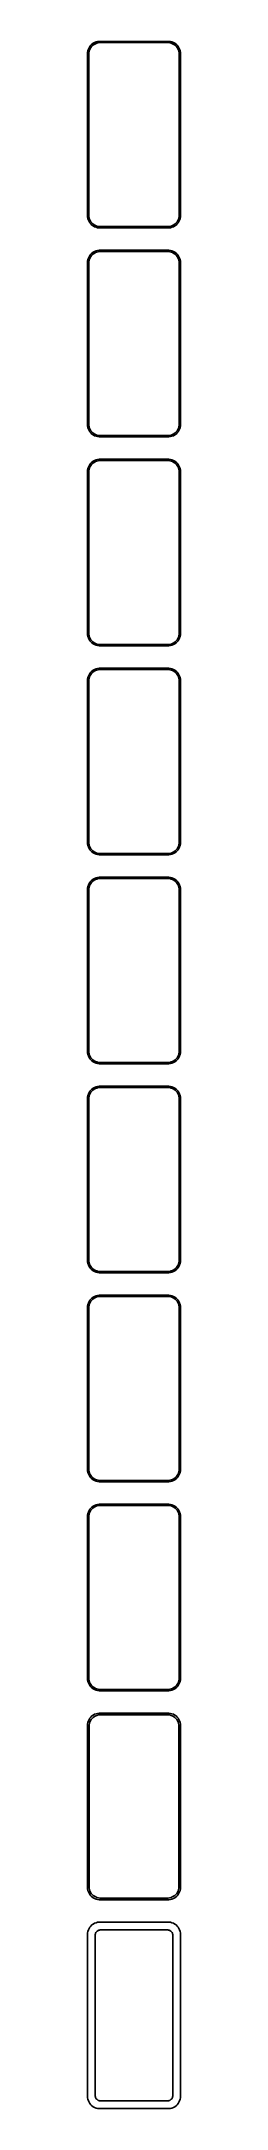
# Model space of a CAD drawing. Header units: metres. Extents: x -19 to 19, y 803 to 1633.
import ezdxf

# ---------------------------------------------------------------- set-up
doc = ezdxf.new("R2010")
doc.units = ezdxf.units.M

msp = doc.modelspace()

# ---------------------------------------------------------------- linework, layer by layer
for p, q in [((-18.7106, 1629.13), (-18.75, 1628.5)), ((-18.5929, 1629.74), (-18.7106, 1629.13)), ((-18.3989, 1630.34), (-18.5929, 1629.74)), ((-18.1315, 1630.91), (-18.3989, 1630.34)), ((-18.25, 1628.25), (-18.2125, 1628.85)), ((-18.2125, 1628.85), (-18.1008, 1629.43)), ((-17.7951, 1631.44), (-18.1315, 1630.91)), ((-18.1008, 1629.43), (-17.9164, 1630)), ((-17.9164, 1630), (-17.6624, 1630.54)), ((-17.3948, 1631.92), (-17.7951, 1631.44)), ((-17.6624, 1630.54), (-17.3428, 1631.04)), ((-16.9371, 1632.35), (-17.3948, 1631.92)), ((-17.3428, 1631.04), (-16.9626, 1631.5)), ((-16.9626, 1631.5), (-16.5278, 1631.91)), ((-16.4291, 1632.72), (-16.9371, 1632.35)), ((-16.5278, 1631.91), (-16.0452, 1632.26)), ((-15.8789, 1633.02), (-16.4291, 1632.72)), ((-16.0452, 1632.26), (-15.5224, 1632.55)), ((-15.2951, 1633.26), (-15.8789, 1633.02)), ((-15.5224, 1632.55), (-14.9678, 1632.77)), ((-14.6869, 1633.41), (-15.2951, 1633.26)), ((-14.9678, 1632.77), (-14.3901, 1632.92)), ((-14.0639, 1633.49), (-14.6869, 1633.41)), ((-14.3901, 1632.92), (-13.7982, 1632.99)), ((14.0639, 1633.49), (-14.0639, 1633.49)), ((-13.7982, 1632.99), (13.7982, 1632.99)), ((13.7982, 1632.99), (14.3901, 1632.92)), ((14.6869, 1633.41), (14.0639, 1633.49)), ((14.3901, 1632.92), (14.9678, 1632.77)), ((15.2951, 1633.26), (14.6869, 1633.41)), ((14.9678, 1632.77), (15.5224, 1632.55)), ((15.8789, 1633.02), (15.2951, 1633.26)), ((15.5224, 1632.55), (16.0452, 1632.26)), ((16.4291, 1632.72), (15.8789, 1633.02)), ((16.0452, 1632.26), (16.5278, 1631.91)), ((16.9371, 1632.35), (16.4291, 1632.72)), ((16.5278, 1631.91), (16.9626, 1631.5)), ((17.3948, 1631.92), (16.9371, 1632.35)), ((16.9626, 1631.5), (17.3428, 1631.04)), ((17.3428, 1631.04), (17.6624, 1630.54)), ((17.7951, 1631.44), (17.3948, 1631.92)), ((17.6624, 1630.54), (17.9164, 1630)), ((18.1315, 1630.91), (17.7951, 1631.44)), ((17.9164, 1630), (18.1008, 1629.43)), ((18.1008, 1629.43), (18.2125, 1628.85)), ((18.3989, 1630.34), (18.1315, 1630.91)), ((18.2125, 1628.85), (18.25, 1628.25)), ((18.5929, 1629.74), (18.3989, 1630.34)), ((18.7106, 1629.13), (18.5929, 1629.74)), ((18.75, 1628.5), (18.7106, 1629.13)), ((-18.75, 1628.5), (-18.75, 1563.5)), ((-18.25, 1563.75), (-18.25, 1628.25)), ((18.25, 1628.25), (18.25, 1563.75)), ((18.75, 1563.5), (18.75, 1628.5)), ((-18.75, 1563.5), (-18.7106, 1562.87)), ((-18.7106, 1562.87), (-18.5929, 1562.26)), ((-18.5929, 1562.26), (-18.3989, 1561.66)), ((-18.2125, 1563.15), (-18.25, 1563.75)), ((-18.1008, 1562.57), (-18.2125, 1563.15)), ((-17.9164, 1562), (-18.1008, 1562.57)), ((18.1008, 1562.57), (17.9164, 1562)), ((18.2125, 1563.15), (18.1008, 1562.57)), ((18.25, 1563.75), (18.2125, 1563.15)), ((18.3989, 1561.66), (18.5929, 1562.26)), ((18.5929, 1562.26), (18.7106, 1562.87)), ((18.7106, 1562.87), (18.75, 1563.5)), ((-18.3989, 1561.66), (-18.1315, 1561.09)), ((-18.1315, 1561.09), (-17.7951, 1560.56)), ((-17.6624, 1561.46), (-17.9164, 1562)), ((-17.7951, 1560.56), (-17.3948, 1560.08)), ((-17.3428, 1560.96), (-17.6624, 1561.46)), ((-17.3948, 1560.08), (-16.9371, 1559.65)), ((-16.9626, 1560.5), (-17.3428, 1560.96)), ((-16.5278, 1560.09), (-16.9626, 1560.5)), ((-16.9371, 1559.65), (-16.4291, 1559.28)), ((-16.0452, 1559.74), (-16.5278, 1560.09)), ((-16.4291, 1559.28), (-15.8789, 1558.98)), ((-15.5224, 1559.45), (-16.0452, 1559.74)), ((-15.8789, 1558.98), (-15.2951, 1558.74)), ((-14.9678, 1559.23), (-15.5224, 1559.45)), ((-15.2951, 1558.74), (-14.6869, 1558.59)), ((-14.3901, 1559.08), (-14.9678, 1559.23)), ((-14.6869, 1558.59), (-14.0639, 1558.51)), ((-13.7982, 1559.01), (-14.3901, 1559.08)), ((-14.0639, 1558.51), (14.0639, 1558.51)), ((13.7982, 1559.01), (-13.7982, 1559.01)), ((14.3901, 1559.08), (13.7982, 1559.01)), ((14.0639, 1558.51), (14.6869, 1558.59)), ((14.9678, 1559.23), (14.3901, 1559.08)), ((14.6869, 1558.59), (15.2951, 1558.74)), ((15.5224, 1559.45), (14.9678, 1559.23)), ((15.2951, 1558.74), (15.8789, 1558.98)), ((16.0452, 1559.74), (15.5224, 1559.45)), ((15.8789, 1558.98), (16.4291, 1559.28)), ((16.5278, 1560.09), (16.0452, 1559.74)), ((16.4291, 1559.28), (16.9371, 1559.65)), ((16.9626, 1560.5), (16.5278, 1560.09)), ((16.9371, 1559.65), (17.3948, 1560.08)), ((17.3428, 1560.96), (16.9626, 1560.5)), ((17.6624, 1561.46), (17.3428, 1560.96)), ((17.3948, 1560.08), (17.7951, 1560.56)), ((17.9164, 1562), (17.6624, 1561.46)), ((17.7951, 1560.56), (18.1315, 1561.09)), ((18.1315, 1561.09), (18.3989, 1561.66)), ((-18.5929, 1545.74), (-18.7106, 1545.13)), ((-18.3989, 1546.34), (-18.5929, 1545.74)), ((-18.1315, 1546.91), (-18.3989, 1546.34)), ((-17.7951, 1547.44), (-18.1315, 1546.91)), ((-18.1008, 1545.43), (-17.9164, 1546)), ((-17.9164, 1546), (-17.6624, 1546.54)), ((-17.3948, 1547.92), (-17.7951, 1547.44)), ((-17.6624, 1546.54), (-17.3428, 1547.04)), ((-16.9371, 1548.35), (-17.3948, 1547.92)), ((-17.3428, 1547.04), (-16.9626, 1547.5)), ((-16.9626, 1547.5), (-16.5278, 1547.91)), ((-16.4291, 1548.72), (-16.9371, 1548.35)), ((-16.5278, 1547.91), (-16.0452, 1548.26)), ((-15.8789, 1549.02), (-16.4291, 1548.72)), ((-16.0452, 1548.26), (-15.5224, 1548.55)), ((-15.2951, 1549.26), (-15.8789, 1549.02)), ((-15.5224, 1548.55), (-14.9678, 1548.77)), ((-14.6869, 1549.41), (-15.2951, 1549.26)), ((-14.9678, 1548.77), (-14.3901, 1548.92)), ((-14.0639, 1549.49), (-14.6869, 1549.41)), ((-14.3901, 1548.92), (-13.7982, 1548.99)), ((14.0639, 1549.49), (-14.0639, 1549.49)), ((-13.7982, 1548.99), (13.7982, 1548.99)), ((13.7982, 1548.99), (14.3901, 1548.92)), ((14.6869, 1549.41), (14.0639, 1549.49)), ((14.3901, 1548.92), (14.9678, 1548.77)), ((15.2951, 1549.26), (14.6869, 1549.41)), ((14.9678, 1548.77), (15.5224, 1548.55)), ((15.8789, 1549.02), (15.2951, 1549.26)), ((15.5224, 1548.55), (16.0452, 1548.26)), ((16.4291, 1548.72), (15.8789, 1549.02)), ((16.0452, 1548.26), (16.5278, 1547.91)), ((16.9371, 1548.35), (16.4291, 1548.72)), ((16.5278, 1547.91), (16.9626, 1547.5)), ((17.3948, 1547.92), (16.9371, 1548.35)), ((16.9626, 1547.5), (17.3428, 1547.04)), ((17.3428, 1547.04), (17.6624, 1546.54)), ((17.7951, 1547.44), (17.3948, 1547.92)), ((17.6624, 1546.54), (17.9164, 1546)), ((18.1315, 1546.91), (17.7951, 1547.44)), ((17.9164, 1546), (18.1008, 1545.43)), ((18.3989, 1546.34), (18.1315, 1546.91)), ((18.5929, 1545.74), (18.3989, 1546.34)), ((18.7106, 1545.13), (18.5929, 1545.74)), ((-18.7106, 1545.13), (-18.75, 1544.5)), ((-18.75, 1544.5), (-18.75, 1479.5)), ((-18.25, 1544.25), (-18.2125, 1544.85)), ((-18.25, 1479.75), (-18.25, 1544.25)), ((-18.2125, 1544.85), (-18.1008, 1545.43)), ((18.1008, 1545.43), (18.2125, 1544.85)), ((18.2125, 1544.85), (18.25, 1544.25)), ((18.25, 1544.25), (18.25, 1479.75)), ((18.75, 1544.5), (18.7106, 1545.13)), ((18.75, 1479.5), (18.75, 1544.5)), ((-18.75, 1479.5), (-18.7106, 1478.87)), ((-18.2125, 1479.15), (-18.25, 1479.75)), ((-18.1008, 1478.57), (-18.2125, 1479.15)), ((18.2125, 1479.15), (18.1008, 1478.57)), ((18.25, 1479.75), (18.2125, 1479.15)), ((18.7106, 1478.87), (18.75, 1479.5)), ((-18.7106, 1478.87), (-18.5929, 1478.26)), ((-18.5929, 1478.26), (-18.3989, 1477.66)), ((-18.3989, 1477.66), (-18.1315, 1477.09)), ((-18.1315, 1477.09), (-17.7951, 1476.56)), ((-17.9164, 1478), (-18.1008, 1478.57)), ((-17.6624, 1477.46), (-17.9164, 1478)), ((-17.7951, 1476.56), (-17.3948, 1476.08)), ((-17.3428, 1476.96), (-17.6624, 1477.46)), ((-17.3948, 1476.08), (-16.9371, 1475.65)), ((-16.9626, 1476.5), (-17.3428, 1476.96)), ((-16.5278, 1476.09), (-16.9626, 1476.5)), ((-16.9371, 1475.65), (-16.4291, 1475.28)), ((-16.0452, 1475.74), (-16.5278, 1476.09)), ((-16.4291, 1475.28), (-15.8789, 1474.98)), ((-15.5224, 1475.45), (-16.0452, 1475.74)), ((-15.8789, 1474.98), (-15.2951, 1474.74)), ((-14.9678, 1475.23), (-15.5224, 1475.45)), ((-15.2951, 1474.74), (-14.6869, 1474.59)), ((-14.3901, 1475.08), (-14.9678, 1475.23)), ((-14.6869, 1474.59), (-14.0639, 1474.51)), ((-13.7982, 1475.01), (-14.3901, 1475.08)), ((-14.0639, 1474.51), (14.0639, 1474.51)), ((13.7982, 1475.01), (-13.7982, 1475.01)), ((14.3901, 1475.08), (13.7982, 1475.01)), ((14.0639, 1474.51), (14.6869, 1474.59)), ((14.9678, 1475.23), (14.3901, 1475.08)), ((14.6869, 1474.59), (15.2951, 1474.74)), ((15.5224, 1475.45), (14.9678, 1475.23)), ((15.2951, 1474.74), (15.8789, 1474.98)), ((16.0452, 1475.74), (15.5224, 1475.45)), ((15.8789, 1474.98), (16.4291, 1475.28)), ((16.5278, 1476.09), (16.0452, 1475.74)), ((16.4291, 1475.28), (16.9371, 1475.65)), ((16.9626, 1476.5), (16.5278, 1476.09)), ((16.9371, 1475.65), (17.3948, 1476.08)), ((17.3428, 1476.96), (16.9626, 1476.5)), ((17.6624, 1477.46), (17.3428, 1476.96)), ((17.3948, 1476.08), (17.7951, 1476.56)), ((17.9164, 1478), (17.6624, 1477.46)), ((17.7951, 1476.56), (18.1315, 1477.09)), ((18.1008, 1478.57), (17.9164, 1478)), ((18.1315, 1477.09), (18.3989, 1477.66)), ((18.3989, 1477.66), (18.5929, 1478.26)), ((18.5929, 1478.26), (18.7106, 1478.87)), ((-18.1315, 1462.91), (-18.3989, 1462.34)), ((-17.7951, 1463.44), (-18.1315, 1462.91)), ((-17.9164, 1462), (-17.6624, 1462.54)), ((-17.3948, 1463.92), (-17.7951, 1463.44)), ((-17.6624, 1462.54), (-17.3428, 1463.04)), ((-16.9371, 1464.35), (-17.3948, 1463.92)), ((-17.3428, 1463.04), (-16.9626, 1463.5)), ((-16.9626, 1463.5), (-16.5278, 1463.91)), ((-16.4291, 1464.72), (-16.9371, 1464.35)), ((-16.5278, 1463.91), (-16.0452, 1464.26)), ((-15.8789, 1465.02), (-16.4291, 1464.72)), ((-16.0452, 1464.26), (-15.5224, 1464.55)), ((-15.2951, 1465.26), (-15.8789, 1465.02)), ((-15.5224, 1464.55), (-14.9678, 1464.77)), ((-14.6869, 1465.41), (-15.2951, 1465.26)), ((-14.9678, 1464.77), (-14.3901, 1464.92)), ((-14.0639, 1465.49), (-14.6869, 1465.41)), ((-14.3901, 1464.92), (-13.7982, 1464.99)), ((14.0639, 1465.49), (-14.0639, 1465.49)), ((-13.7982, 1464.99), (13.7982, 1464.99)), ((13.7982, 1464.99), (14.3901, 1464.92)), ((14.6869, 1465.41), (14.0639, 1465.49)), ((14.3901, 1464.92), (14.9678, 1464.77)), ((15.2951, 1465.26), (14.6869, 1465.41)), ((14.9678, 1464.77), (15.5224, 1464.55)), ((15.8789, 1465.02), (15.2951, 1465.26)), ((15.5224, 1464.55), (16.0452, 1464.26)), ((16.4291, 1464.72), (15.8789, 1465.02)), ((16.0452, 1464.26), (16.5278, 1463.91)), ((16.9371, 1464.35), (16.4291, 1464.72)), ((16.5278, 1463.91), (16.9626, 1463.5)), ((17.3948, 1463.92), (16.9371, 1464.35)), ((16.9626, 1463.5), (17.3428, 1463.04)), ((17.3428, 1463.04), (17.6624, 1462.54)), ((17.7951, 1463.44), (17.3948, 1463.92)), ((17.6624, 1462.54), (17.9164, 1462)), ((18.1315, 1462.91), (17.7951, 1463.44)), ((18.3989, 1462.34), (18.1315, 1462.91)), ((-18.7106, 1461.13), (-18.75, 1460.5)), ((-18.75, 1460.5), (-18.75, 1395.5)), ((-18.5929, 1461.74), (-18.7106, 1461.13)), ((-18.3989, 1462.34), (-18.5929, 1461.74)), ((-18.25, 1460.25), (-18.2125, 1460.85)), ((-18.25, 1395.75), (-18.25, 1460.25)), ((-18.2125, 1460.85), (-18.1008, 1461.43)), ((-18.1008, 1461.43), (-17.9164, 1462)), ((17.9164, 1462), (18.1008, 1461.43)), ((18.1008, 1461.43), (18.2125, 1460.85)), ((18.2125, 1460.85), (18.25, 1460.25)), ((18.25, 1460.25), (18.25, 1395.75)), ((18.5929, 1461.74), (18.3989, 1462.34)), ((18.7106, 1461.13), (18.5929, 1461.74)), ((18.75, 1460.5), (18.7106, 1461.13)), ((18.75, 1395.5), (18.75, 1460.5)), ((-18.75, 1395.5), (-18.7106, 1394.87)), ((-18.7106, 1394.87), (-18.5929, 1394.26)), ((-18.5929, 1394.26), (-18.3989, 1393.66)), ((-18.3989, 1393.66), (-18.1315, 1393.09)), ((-18.2125, 1395.15), (-18.25, 1395.75)), ((-18.1008, 1394.57), (-18.2125, 1395.15)), ((-18.1315, 1393.09), (-17.7951, 1392.56)), ((-17.9164, 1394), (-18.1008, 1394.57)), ((-17.6624, 1393.46), (-17.9164, 1394)), ((-17.7951, 1392.56), (-17.3948, 1392.08)), ((-17.3428, 1392.96), (-17.6624, 1393.46)), ((-17.3948, 1392.08), (-16.9371, 1391.65)), ((-16.9626, 1392.5), (-17.3428, 1392.96)), ((-16.5278, 1392.09), (-16.9626, 1392.5)), ((-16.9371, 1391.65), (-16.4291, 1391.28)), ((-16.0452, 1391.74), (-16.5278, 1392.09)), ((-16.4291, 1391.28), (-15.8789, 1390.98)), ((-15.5224, 1391.45), (-16.0452, 1391.74)), ((-15.8789, 1390.98), (-15.2951, 1390.74)), ((-14.9678, 1391.23), (-15.5224, 1391.45)), ((-15.2951, 1390.74), (-14.6869, 1390.59)), ((-14.3901, 1391.08), (-14.9678, 1391.23)), ((-14.6869, 1390.59), (-14.0639, 1390.51)), ((-13.7982, 1391.01), (-14.3901, 1391.08)), ((-14.0639, 1390.51), (14.0639, 1390.51)), ((13.7982, 1391.01), (-13.7982, 1391.01)), ((14.3901, 1391.08), (13.7982, 1391.01)), ((14.0639, 1390.51), (14.6869, 1390.59)), ((14.9678, 1391.23), (14.3901, 1391.08)), ((14.6869, 1390.59), (15.2951, 1390.74)), ((15.5224, 1391.45), (14.9678, 1391.23)), ((15.2951, 1390.74), (15.8789, 1390.98)), ((16.0452, 1391.74), (15.5224, 1391.45)), ((15.8789, 1390.98), (16.4291, 1391.28)), ((16.5278, 1392.09), (16.0452, 1391.74)), ((16.4291, 1391.28), (16.9371, 1391.65)), ((16.9626, 1392.5), (16.5278, 1392.09)), ((16.9371, 1391.65), (17.3948, 1392.08)), ((17.3428, 1392.96), (16.9626, 1392.5)), ((17.6624, 1393.46), (17.3428, 1392.96)), ((17.3948, 1392.08), (17.7951, 1392.56)), ((17.9164, 1394), (17.6624, 1393.46)), ((17.7951, 1392.56), (18.1315, 1393.09)), ((18.1008, 1394.57), (17.9164, 1394)), ((18.2125, 1395.15), (18.1008, 1394.57)), ((18.1315, 1393.09), (18.3989, 1393.66)), ((18.25, 1395.75), (18.2125, 1395.15)), ((18.3989, 1393.66), (18.5929, 1394.26)), ((18.5929, 1394.26), (18.7106, 1394.87)), ((18.7106, 1394.87), (18.75, 1395.5)), ((-17.7951, 1379.44), (-18.1315, 1378.91)), ((-17.3948, 1379.92), (-17.7951, 1379.44)), ((-16.9371, 1380.35), (-17.3948, 1379.92)), ((-17.3428, 1379.04), (-16.9626, 1379.5)), ((-16.9626, 1379.5), (-16.5278, 1379.91)), ((-16.4291, 1380.72), (-16.9371, 1380.35)), ((-16.5278, 1379.91), (-16.0452, 1380.26)), ((-15.8789, 1381.02), (-16.4291, 1380.72)), ((-16.0452, 1380.26), (-15.5224, 1380.55)), ((-15.2951, 1381.26), (-15.8789, 1381.02)), ((-15.5224, 1380.55), (-14.9678, 1380.77)), ((-14.6869, 1381.41), (-15.2951, 1381.26)), ((-14.9678, 1380.77), (-14.3901, 1380.92)), ((-14.0639, 1381.49), (-14.6869, 1381.41)), ((-14.3901, 1380.92), (-13.7982, 1380.99)), ((14.0639, 1381.49), (-14.0639, 1381.49)), ((-13.7982, 1380.99), (13.7982, 1380.99)), ((13.7982, 1380.99), (14.3901, 1380.92)), ((14.6869, 1381.41), (14.0639, 1381.49)), ((14.3901, 1380.92), (14.9678, 1380.77)), ((15.2951, 1381.26), (14.6869, 1381.41)), ((14.9678, 1380.77), (15.5224, 1380.55)), ((15.8789, 1381.02), (15.2951, 1381.26)), ((15.5224, 1380.55), (16.0452, 1380.26)), ((16.4291, 1380.72), (15.8789, 1381.02)), ((16.0452, 1380.26), (16.5278, 1379.91)), ((16.9371, 1380.35), (16.4291, 1380.72)), ((16.5278, 1379.91), (16.9626, 1379.5)), ((17.3948, 1379.92), (16.9371, 1380.35)), ((16.9626, 1379.5), (17.3428, 1379.04)), ((17.7951, 1379.44), (17.3948, 1379.92)), ((18.1315, 1378.91), (17.7951, 1379.44)), ((-18.7106, 1377.13), (-18.75, 1376.5)), ((-18.75, 1376.5), (-18.75, 1311.5)), ((-18.5929, 1377.74), (-18.7106, 1377.13)), ((-18.3989, 1378.34), (-18.5929, 1377.74)), ((-18.1315, 1378.91), (-18.3989, 1378.34)), ((-18.25, 1376.25), (-18.2125, 1376.85)), ((-18.25, 1311.75), (-18.25, 1376.25)), ((-18.2125, 1376.85), (-18.1008, 1377.43)), ((-18.1008, 1377.43), (-17.9164, 1378)), ((-17.9164, 1378), (-17.6624, 1378.54)), ((-17.6624, 1378.54), (-17.3428, 1379.04)), ((17.3428, 1379.04), (17.6624, 1378.54)), ((17.6624, 1378.54), (17.9164, 1378)), ((17.9164, 1378), (18.1008, 1377.43)), ((18.1008, 1377.43), (18.2125, 1376.85)), ((18.3989, 1378.34), (18.1315, 1378.91)), ((18.2125, 1376.85), (18.25, 1376.25)), ((18.25, 1376.25), (18.25, 1311.75)), ((18.5929, 1377.74), (18.3989, 1378.34)), ((18.7106, 1377.13), (18.5929, 1377.74)), ((18.75, 1376.5), (18.7106, 1377.13)), ((18.75, 1311.5), (18.75, 1376.5)), ((-18.75, 1311.5), (-18.7106, 1310.87)), ((-18.7106, 1310.87), (-18.5929, 1310.26)), ((-18.5929, 1310.26), (-18.3989, 1309.66)), ((-18.3989, 1309.66), (-18.1315, 1309.09)), ((-18.2125, 1311.15), (-18.25, 1311.75)), ((-18.1008, 1310.57), (-18.2125, 1311.15)), ((-18.1315, 1309.09), (-17.7951, 1308.56)), ((-17.9164, 1310), (-18.1008, 1310.57)), ((-17.6624, 1309.46), (-17.9164, 1310)), ((-17.7951, 1308.56), (-17.3948, 1308.08)), ((-17.3428, 1308.96), (-17.6624, 1309.46)), ((-17.3948, 1308.08), (-16.9371, 1307.65)), ((-16.9626, 1308.5), (-17.3428, 1308.96)), ((-16.5278, 1308.09), (-16.9626, 1308.5)), ((-16.9371, 1307.65), (-16.4291, 1307.28)), ((-16.0452, 1307.74), (-16.5278, 1308.09)), ((-16.4291, 1307.28), (-15.8789, 1306.98)), ((-15.5224, 1307.45), (-16.0452, 1307.74)), ((-15.8789, 1306.98), (-15.2951, 1306.74)), ((-14.9678, 1307.23), (-15.5224, 1307.45)), ((-15.2951, 1306.74), (-14.6869, 1306.59)), ((-14.3901, 1307.08), (-14.9678, 1307.23)), ((-14.6869, 1306.59), (-14.0639, 1306.51)), ((-13.7982, 1307.01), (-14.3901, 1307.08)), ((-14.0639, 1306.51), (14.0639, 1306.51)), ((13.7982, 1307.01), (-13.7982, 1307.01)), ((14.3901, 1307.08), (13.7982, 1307.01)), ((14.0639, 1306.51), (14.6869, 1306.59)), ((14.9678, 1307.23), (14.3901, 1307.08)), ((14.6869, 1306.59), (15.2951, 1306.74)), ((15.5224, 1307.45), (14.9678, 1307.23)), ((15.2951, 1306.74), (15.8789, 1306.98)), ((16.0452, 1307.74), (15.5224, 1307.45)), ((15.8789, 1306.98), (16.4291, 1307.28)), ((16.5278, 1308.09), (16.0452, 1307.74)), ((16.4291, 1307.28), (16.9371, 1307.65)), ((16.9626, 1308.5), (16.5278, 1308.09)), ((16.9371, 1307.65), (17.3948, 1308.08)), ((17.3428, 1308.96), (16.9626, 1308.5)), ((17.6624, 1309.46), (17.3428, 1308.96)), ((17.3948, 1308.08), (17.7951, 1308.56)), ((17.9164, 1310), (17.6624, 1309.46)), ((17.7951, 1308.56), (18.1315, 1309.09)), ((18.1008, 1310.57), (17.9164, 1310)), ((18.2125, 1311.15), (18.1008, 1310.57)), ((18.1315, 1309.09), (18.3989, 1309.66)), ((18.25, 1311.75), (18.2125, 1311.15)), ((18.3989, 1309.66), (18.5929, 1310.26)), ((18.5929, 1310.26), (18.7106, 1310.87)), ((18.7106, 1310.87), (18.75, 1311.5)), ((-16.9371, 1296.35), (-17.3948, 1295.92)), ((-16.4291, 1296.72), (-16.9371, 1296.35)), ((-15.8789, 1297.02), (-16.4291, 1296.72)), ((-16.0452, 1296.26), (-15.5224, 1296.55)), ((-15.2951, 1297.26), (-15.8789, 1297.02)), ((-15.5224, 1296.55), (-14.9678, 1296.77)), ((-14.6869, 1297.41), (-15.2951, 1297.26)), ((-14.9678, 1296.77), (-14.3901, 1296.92)), ((-14.0639, 1297.49), (-14.6869, 1297.41)), ((-14.3901, 1296.92), (-13.7982, 1296.99)), ((14.0639, 1297.49), (-14.0639, 1297.49)), ((-13.7982, 1296.99), (13.7982, 1296.99)), ((13.7982, 1296.99), (14.3901, 1296.92)), ((14.6869, 1297.41), (14.0639, 1297.49)), ((14.3901, 1296.92), (14.9678, 1296.77)), ((15.2951, 1297.26), (14.6869, 1297.41)), ((14.9678, 1296.77), (15.5224, 1296.55)), ((15.8789, 1297.02), (15.2951, 1297.26)), ((15.5224, 1296.55), (16.0452, 1296.26)), ((16.4291, 1296.72), (15.8789, 1297.02)), ((16.9371, 1296.35), (16.4291, 1296.72)), ((17.3948, 1295.92), (16.9371, 1296.35)), ((-18.7106, 1293.13), (-18.75, 1292.5)), ((-18.75, 1292.5), (-18.75, 1227.5)), ((-18.5929, 1293.74), (-18.7106, 1293.13)), ((-18.3989, 1294.34), (-18.5929, 1293.74)), ((-18.1315, 1294.91), (-18.3989, 1294.34)), ((-18.25, 1292.25), (-18.2125, 1292.85)), ((-18.25, 1227.75), (-18.25, 1292.25)), ((-18.2125, 1292.85), (-18.1008, 1293.43)), ((-17.7951, 1295.44), (-18.1315, 1294.91)), ((-18.1008, 1293.43), (-17.9164, 1294)), ((-17.9164, 1294), (-17.6624, 1294.54)), ((-17.3948, 1295.92), (-17.7951, 1295.44)), ((-17.6624, 1294.54), (-17.3428, 1295.04)), ((-17.3428, 1295.04), (-16.9626, 1295.5)), ((-16.9626, 1295.5), (-16.5278, 1295.91)), ((-16.5278, 1295.91), (-16.0452, 1296.26)), ((16.0452, 1296.26), (16.5278, 1295.91)), ((16.5278, 1295.91), (16.9626, 1295.5)), ((16.9626, 1295.5), (17.3428, 1295.04)), ((17.3428, 1295.04), (17.6624, 1294.54)), ((17.7951, 1295.44), (17.3948, 1295.92)), ((17.6624, 1294.54), (17.9164, 1294)), ((18.1315, 1294.91), (17.7951, 1295.44)), ((17.9164, 1294), (18.1008, 1293.43)), ((18.1008, 1293.43), (18.2125, 1292.85)), ((18.3989, 1294.34), (18.1315, 1294.91)), ((18.2125, 1292.85), (18.25, 1292.25)), ((18.25, 1292.25), (18.25, 1227.75)), ((18.5929, 1293.74), (18.3989, 1294.34)), ((18.7106, 1293.13), (18.5929, 1293.74)), ((18.75, 1292.5), (18.7106, 1293.13)), ((18.75, 1227.5), (18.75, 1292.5)), ((-18.75, 1227.5), (-18.7106, 1226.87)), ((-18.7106, 1226.87), (-18.5929, 1226.26)), ((-18.5929, 1226.26), (-18.3989, 1225.66)), ((-18.3989, 1225.66), (-18.1315, 1225.09)), ((-18.2125, 1227.15), (-18.25, 1227.75)), ((-18.1008, 1226.57), (-18.2125, 1227.15)), ((-18.1315, 1225.09), (-17.7951, 1224.56)), ((-17.9164, 1226), (-18.1008, 1226.57)), ((-17.6624, 1225.46), (-17.9164, 1226)), ((-17.7951, 1224.56), (-17.3948, 1224.08)), ((-17.3428, 1224.96), (-17.6624, 1225.46)), ((-17.3948, 1224.08), (-16.9371, 1223.65)), ((-16.9626, 1224.5), (-17.3428, 1224.96)), ((-16.5278, 1224.09), (-16.9626, 1224.5)), ((-16.9371, 1223.65), (-16.4291, 1223.28)), ((-16.0452, 1223.74), (-16.5278, 1224.09)), ((-16.4291, 1223.28), (-15.8789, 1222.98)), ((-15.5224, 1223.45), (-16.0452, 1223.74)), ((-15.8789, 1222.98), (-15.2951, 1222.74)), ((-14.9678, 1223.23), (-15.5224, 1223.45)), ((-15.2951, 1222.74), (-14.6869, 1222.59)), ((-14.3901, 1223.08), (-14.9678, 1223.23)), ((-14.6869, 1222.59), (-14.0639, 1222.51)), ((-13.7982, 1223.01), (-14.3901, 1223.08)), ((-14.0639, 1222.51), (14.0639, 1222.51)), ((13.7982, 1223.01), (-13.7982, 1223.01)), ((14.3901, 1223.08), (13.7982, 1223.01)), ((14.0639, 1222.51), (14.6869, 1222.59)), ((14.9678, 1223.23), (14.3901, 1223.08)), ((14.6869, 1222.59), (15.2951, 1222.74)), ((15.5224, 1223.45), (14.9678, 1223.23)), ((15.2951, 1222.74), (15.8789, 1222.98)), ((16.0452, 1223.74), (15.5224, 1223.45)), ((15.8789, 1222.98), (16.4291, 1223.28)), ((16.5278, 1224.09), (16.0452, 1223.74)), ((16.4291, 1223.28), (16.9371, 1223.65)), ((16.9626, 1224.5), (16.5278, 1224.09)), ((16.9371, 1223.65), (17.3948, 1224.08)), ((17.3428, 1224.96), (16.9626, 1224.5)), ((17.6624, 1225.46), (17.3428, 1224.96)), ((17.3948, 1224.08), (17.7951, 1224.56)), ((17.9164, 1226), (17.6624, 1225.46)), ((17.7951, 1224.56), (18.1315, 1225.09)), ((18.1008, 1226.57), (17.9164, 1226)), ((18.2125, 1227.15), (18.1008, 1226.57)), ((18.1315, 1225.09), (18.3989, 1225.66)), ((18.25, 1227.75), (18.2125, 1227.15)), ((18.3989, 1225.66), (18.5929, 1226.26)), ((18.5929, 1226.26), (18.7106, 1226.87)), ((18.7106, 1226.87), (18.75, 1227.5)), ((-15.2951, 1213.26), (-15.8789, 1213.02)), ((-14.6869, 1213.41), (-15.2951, 1213.26)), ((-14.0639, 1213.49), (-14.6869, 1213.41)), ((14.0639, 1213.49), (-14.0639, 1213.49)), ((14.6869, 1213.41), (14.0639, 1213.49)), ((15.2951, 1213.26), (14.6869, 1213.41)), ((15.8789, 1213.02), (15.2951, 1213.26)), ((-18.7106, 1209.13), (-18.75, 1208.5)), ((-18.75, 1208.5), (-18.75, 1143.5)), ((-18.5929, 1209.74), (-18.7106, 1209.13)), ((-18.3989, 1210.34), (-18.5929, 1209.74)), ((-18.1315, 1210.91), (-18.3989, 1210.34)), ((-18.25, 1208.25), (-18.2125, 1208.85)), ((-18.25, 1143.75), (-18.25, 1208.25)), ((-18.2125, 1208.85), (-18.1008, 1209.43)), ((-17.7951, 1211.44), (-18.1315, 1210.91)), ((-18.1008, 1209.43), (-17.9164, 1210)), ((-17.9164, 1210), (-17.6624, 1210.54)), ((-17.3948, 1211.92), (-17.7951, 1211.44)), ((-17.6624, 1210.54), (-17.3428, 1211.04)), ((-16.9371, 1212.35), (-17.3948, 1211.92)), ((-17.3428, 1211.04), (-16.9626, 1211.5)), ((-16.9626, 1211.5), (-16.5278, 1211.91)), ((-16.4291, 1212.72), (-16.9371, 1212.35)), ((-16.5278, 1211.91), (-16.0452, 1212.26)), ((-15.8789, 1213.02), (-16.4291, 1212.72)), ((-16.0452, 1212.26), (-15.5224, 1212.55)), ((-15.5224, 1212.55), (-14.9678, 1212.77)), ((-14.9678, 1212.77), (-14.3901, 1212.92)), ((-14.3901, 1212.92), (-13.7982, 1212.99)), ((-13.7982, 1212.99), (13.7982, 1212.99)), ((13.7982, 1212.99), (14.3901, 1212.92)), ((14.3901, 1212.92), (14.9678, 1212.77)), ((14.9678, 1212.77), (15.5224, 1212.55)), ((15.5224, 1212.55), (16.0452, 1212.26)), ((16.4291, 1212.72), (15.8789, 1213.02)), ((16.0452, 1212.26), (16.5278, 1211.91)), ((16.9371, 1212.35), (16.4291, 1212.72)), ((16.5278, 1211.91), (16.9626, 1211.5)), ((17.3948, 1211.92), (16.9371, 1212.35)), ((16.9626, 1211.5), (17.3428, 1211.04)), ((17.3428, 1211.04), (17.6624, 1210.54)), ((17.7951, 1211.44), (17.3948, 1211.92)), ((17.6624, 1210.54), (17.9164, 1210)), ((18.1315, 1210.91), (17.7951, 1211.44)), ((17.9164, 1210), (18.1008, 1209.43)), ((18.1008, 1209.43), (18.2125, 1208.85)), ((18.3989, 1210.34), (18.1315, 1210.91)), ((18.2125, 1208.85), (18.25, 1208.25)), ((18.25, 1208.25), (18.25, 1143.75)), ((18.5929, 1209.74), (18.3989, 1210.34)), ((18.7106, 1209.13), (18.5929, 1209.74)), ((18.75, 1208.5), (18.7106, 1209.13)), ((18.75, 1143.5), (18.75, 1208.5)), ((-18.75, 1143.5), (-18.7106, 1142.87)), ((-18.7106, 1142.87), (-18.5929, 1142.26)), ((-18.5929, 1142.26), (-18.3989, 1141.66)), ((-18.3989, 1141.66), (-18.1315, 1141.09)), ((-18.2125, 1143.15), (-18.25, 1143.75)), ((-18.1008, 1142.57), (-18.2125, 1143.15)), ((-18.1315, 1141.09), (-17.7951, 1140.56)), ((-17.9164, 1142), (-18.1008, 1142.57)), ((-17.6624, 1141.46), (-17.9164, 1142)), ((-17.7951, 1140.56), (-17.3948, 1140.08)), ((-17.3428, 1140.96), (-17.6624, 1141.46)), ((-17.3948, 1140.08), (-16.9371, 1139.65)), ((-16.9626, 1140.5), (-17.3428, 1140.96)), ((-16.5278, 1140.09), (-16.9626, 1140.5)), ((-16.9371, 1139.65), (-16.4291, 1139.28)), ((-16.0452, 1139.74), (-16.5278, 1140.09)), ((-16.4291, 1139.28), (-15.8789, 1138.98)), ((-15.5224, 1139.45), (-16.0452, 1139.74)), ((-15.8789, 1138.98), (-15.2951, 1138.74)), ((-14.9678, 1139.23), (-15.5224, 1139.45)), ((-15.2951, 1138.74), (-14.6869, 1138.59)), ((-14.3901, 1139.08), (-14.9678, 1139.23)), ((-14.6869, 1138.59), (-14.0639, 1138.51)), ((-13.7982, 1139.01), (-14.3901, 1139.08)), ((-14.0639, 1138.51), (14.0639, 1138.51)), ((13.7982, 1139.01), (-13.7982, 1139.01)), ((14.3901, 1139.08), (13.7982, 1139.01)), ((14.0639, 1138.51), (14.6869, 1138.59)), ((14.9678, 1139.23), (14.3901, 1139.08)), ((14.6869, 1138.59), (15.2951, 1138.74)), ((15.5224, 1139.45), (14.9678, 1139.23)), ((15.2951, 1138.74), (15.8789, 1138.98)), ((16.0452, 1139.74), (15.5224, 1139.45)), ((15.8789, 1138.98), (16.4291, 1139.28)), ((16.5278, 1140.09), (16.0452, 1139.74)), ((16.4291, 1139.28), (16.9371, 1139.65)), ((16.9626, 1140.5), (16.5278, 1140.09)), ((16.9371, 1139.65), (17.3948, 1140.08)), ((17.3428, 1140.96), (16.9626, 1140.5)), ((17.6624, 1141.46), (17.3428, 1140.96)), ((17.3948, 1140.08), (17.7951, 1140.56)), ((17.9164, 1142), (17.6624, 1141.46)), ((17.7951, 1140.56), (18.1315, 1141.09)), ((18.1008, 1142.57), (17.9164, 1142)), ((18.2125, 1143.15), (18.1008, 1142.57)), ((18.1315, 1141.09), (18.3989, 1141.66)), ((18.25, 1143.75), (18.2125, 1143.15)), ((18.3989, 1141.66), (18.5929, 1142.26)), ((18.5929, 1142.26), (18.7106, 1142.87)), ((18.7106, 1142.87), (18.75, 1143.5)), ((-18.7106, 1125.13), (-18.75, 1124.5)), ((-18.75, 1124.5), (-18.75, 1059.5)), ((-18.5929, 1125.74), (-18.7106, 1125.13)), ((-18.3989, 1126.34), (-18.5929, 1125.74)), ((-18.1315, 1126.91), (-18.3989, 1126.34)), ((-18.25, 1124.25), (-18.2125, 1124.85)), ((-18.25, 1059.75), (-18.25, 1124.25)), ((-18.2125, 1124.85), (-18.1008, 1125.43)), ((-17.7951, 1127.44), (-18.1315, 1126.91)), ((-18.1008, 1125.43), (-17.9164, 1126)), ((-17.9164, 1126), (-17.6624, 1126.54)), ((-17.3948, 1127.92), (-17.7951, 1127.44)), ((-17.6624, 1126.54), (-17.3428, 1127.04)), ((-16.9371, 1128.35), (-17.3948, 1127.92)), ((-17.3428, 1127.04), (-16.9626, 1127.5)), ((-16.9626, 1127.5), (-16.5278, 1127.91)), ((-16.4291, 1128.72), (-16.9371, 1128.35)), ((-16.5278, 1127.91), (-16.0452, 1128.26)), ((-15.8789, 1129.02), (-16.4291, 1128.72)), ((-16.0452, 1128.26), (-15.5224, 1128.55)), ((-15.2951, 1129.26), (-15.8789, 1129.02)), ((-15.5224, 1128.55), (-14.9678, 1128.77)), ((-14.6869, 1129.41), (-15.2951, 1129.26)), ((-14.9678, 1128.77), (-14.3901, 1128.92)), ((-14.0639, 1129.49), (-14.6869, 1129.41)), ((-14.3901, 1128.92), (-13.7982, 1128.99)), ((14.0639, 1129.49), (-14.0639, 1129.49)), ((-13.7982, 1128.99), (13.7982, 1128.99)), ((13.7982, 1128.99), (14.3901, 1128.92)), ((14.6869, 1129.41), (14.0639, 1129.49)), ((14.3901, 1128.92), (14.9678, 1128.77)), ((15.2951, 1129.26), (14.6869, 1129.41)), ((14.9678, 1128.77), (15.5224, 1128.55)), ((15.8789, 1129.02), (15.2951, 1129.26)), ((15.5224, 1128.55), (16.0452, 1128.26)), ((16.4291, 1128.72), (15.8789, 1129.02)), ((16.0452, 1128.26), (16.5278, 1127.91)), ((16.9371, 1128.35), (16.4291, 1128.72)), ((16.5278, 1127.91), (16.9626, 1127.5)), ((17.3948, 1127.92), (16.9371, 1128.35)), ((16.9626, 1127.5), (17.3428, 1127.04)), ((17.3428, 1127.04), (17.6624, 1126.54)), ((17.7951, 1127.44), (17.3948, 1127.92)), ((17.6624, 1126.54), (17.9164, 1126)), ((18.1315, 1126.91), (17.7951, 1127.44)), ((17.9164, 1126), (18.1008, 1125.43)), ((18.1008, 1125.43), (18.2125, 1124.85)), ((18.3989, 1126.34), (18.1315, 1126.91)), ((18.2125, 1124.85), (18.25, 1124.25)), ((18.25, 1124.25), (18.25, 1059.75)), ((18.5929, 1125.74), (18.3989, 1126.34)), ((18.7106, 1125.13), (18.5929, 1125.74)), ((18.75, 1124.5), (18.7106, 1125.13)), ((18.75, 1059.5), (18.75, 1124.5)), ((-18.75, 1059.5), (-18.7106, 1058.87)), ((-18.7106, 1058.87), (-18.5929, 1058.26)), ((-18.5929, 1058.26), (-18.3989, 1057.66)), ((-18.3989, 1057.66), (-18.1315, 1057.09)), ((-18.2125, 1059.15), (-18.25, 1059.75)), ((-18.1008, 1058.57), (-18.2125, 1059.15)), ((-18.1315, 1057.09), (-17.7951, 1056.56)), ((-17.9164, 1058), (-18.1008, 1058.57)), ((-17.6624, 1057.46), (-17.9164, 1058)), ((-17.7951, 1056.56), (-17.3948, 1056.08)), ((-17.3428, 1056.96), (-17.6624, 1057.46)), ((-17.3948, 1056.08), (-16.9371, 1055.65)), ((-16.9626, 1056.5), (-17.3428, 1056.96)), ((-16.5278, 1056.09), (-16.9626, 1056.5)), ((-16.9371, 1055.65), (-16.4291, 1055.28)), ((-16.0452, 1055.74), (-16.5278, 1056.09)), ((-15.5224, 1055.45), (-16.0452, 1055.74)), ((-14.9678, 1055.23), (-15.5224, 1055.45)), ((15.5224, 1055.45), (14.9678, 1055.23)), ((16.0452, 1055.74), (15.5224, 1055.45)), ((16.5278, 1056.09), (16.0452, 1055.74)), ((16.4291, 1055.28), (16.9371, 1055.65)), ((16.9626, 1056.5), (16.5278, 1056.09)), ((16.9371, 1055.65), (17.3948, 1056.08)), ((17.3428, 1056.96), (16.9626, 1056.5)), ((17.6624, 1057.46), (17.3428, 1056.96)), ((17.3948, 1056.08), (17.7951, 1056.56)), ((17.9164, 1058), (17.6624, 1057.46)), ((17.7951, 1056.56), (18.1315, 1057.09)), ((18.1008, 1058.57), (17.9164, 1058)), ((18.2125, 1059.15), (18.1008, 1058.57)), ((18.1315, 1057.09), (18.3989, 1057.66)), ((18.25, 1059.75), (18.2125, 1059.15)), ((18.3989, 1057.66), (18.5929, 1058.26)), ((18.5929, 1058.26), (18.7106, 1058.87)), ((18.7106, 1058.87), (18.75, 1059.5)), ((-16.4291, 1055.28), (-15.8789, 1054.98)), ((-15.8789, 1054.98), (-15.2951, 1054.74)), ((-15.2951, 1054.74), (-14.6869, 1054.59)), ((-14.3901, 1055.08), (-14.9678, 1055.23)), ((-14.6869, 1054.59), (-14.0639, 1054.51)), ((-13.7982, 1055.01), (-14.3901, 1055.08)), ((-14.0639, 1054.51), (14.0639, 1054.51)), ((13.7982, 1055.01), (-13.7982, 1055.01)), ((14.3901, 1055.08), (13.7982, 1055.01)), ((14.0639, 1054.51), (14.6869, 1054.59)), ((14.9678, 1055.23), (14.3901, 1055.08)), ((14.6869, 1054.59), (15.2951, 1054.74)), ((15.2951, 1054.74), (15.8789, 1054.98)), ((15.8789, 1054.98), (16.4291, 1055.28)), ((-18.7106, 1041.13), (-18.75, 1040.5)), ((-18.75, 1040.5), (-18.75, 975.5)), ((-18.5929, 1041.74), (-18.7106, 1041.13)), ((-18.3989, 1042.34), (-18.5929, 1041.74)), ((-18.1315, 1042.91), (-18.3989, 1042.34)), ((-18.25, 1040.25), (-18.2125, 1040.85)), ((-18.25, 975.75), (-18.25, 1040.25)), ((-18.2125, 1040.85), (-18.1008, 1041.43)), ((-17.7951, 1043.44), (-18.1315, 1042.91)), ((-18.1008, 1041.43), (-17.9164, 1042)), ((-17.9164, 1042), (-17.6624, 1042.54)), ((-17.3948, 1043.92), (-17.7951, 1043.44)), ((-17.6624, 1042.54), (-17.3428, 1043.04)), ((-16.9371, 1044.35), (-17.3948, 1043.92)), ((-17.3428, 1043.04), (-16.9626, 1043.5)), ((-16.9626, 1043.5), (-16.5278, 1043.91)), ((-16.4291, 1044.72), (-16.9371, 1044.35)), ((-16.5278, 1043.91), (-16.0452, 1044.26)), ((-15.8789, 1045.02), (-16.4291, 1044.72)), ((-16.0452, 1044.26), (-15.5224, 1044.55)), ((-15.2951, 1045.26), (-15.8789, 1045.02)), ((-15.5224, 1044.55), (-14.9678, 1044.77)), ((-14.6869, 1045.41), (-15.2951, 1045.26)), ((-14.9678, 1044.77), (-14.3901, 1044.92)), ((-14.0639, 1045.49), (-14.6869, 1045.41)), ((-14.3901, 1044.92), (-13.7982, 1044.99)), ((14.0639, 1045.49), (-14.0639, 1045.49)), ((-13.7982, 1044.99), (13.7982, 1044.99)), ((13.7982, 1044.99), (14.3901, 1044.92)), ((14.6869, 1045.41), (14.0639, 1045.49)), ((14.3901, 1044.92), (14.9678, 1044.77)), ((15.2951, 1045.26), (14.6869, 1045.41)), ((14.9678, 1044.77), (15.5224, 1044.55)), ((15.8789, 1045.02), (15.2951, 1045.26)), ((15.5224, 1044.55), (16.0452, 1044.26)), ((16.4291, 1044.72), (15.8789, 1045.02)), ((16.0452, 1044.26), (16.5278, 1043.91)), ((16.9371, 1044.35), (16.4291, 1044.72)), ((16.5278, 1043.91), (16.9626, 1043.5)), ((17.3948, 1043.92), (16.9371, 1044.35)), ((16.9626, 1043.5), (17.3428, 1043.04)), ((17.3428, 1043.04), (17.6624, 1042.54)), ((17.7951, 1043.44), (17.3948, 1043.92)), ((17.6624, 1042.54), (17.9164, 1042)), ((18.1315, 1042.91), (17.7951, 1043.44)), ((17.9164, 1042), (18.1008, 1041.43)), ((18.1008, 1041.43), (18.2125, 1040.85)), ((18.3989, 1042.34), (18.1315, 1042.91)), ((18.2125, 1040.85), (18.25, 1040.25)), ((18.25, 1040.25), (18.25, 975.75)), ((18.5929, 1041.74), (18.3989, 1042.34)), ((18.7106, 1041.13), (18.5929, 1041.74)), ((18.75, 1040.5), (18.7106, 1041.13)), ((18.75, 975.5), (18.75, 1040.5)), ((-18.75, 975.5), (-18.7106, 974.873)), ((-18.7106, 974.873), (-18.5929, 974.257)), ((-18.5929, 974.257), (-18.3989, 973.659)), ((-18.3989, 973.659), (-18.1315, 973.091)), ((-18.2125, 975.155), (-18.25, 975.75)), ((-18.1008, 974.569), (-18.2125, 975.155)), ((-18.1315, 973.091), (-17.7951, 972.561)), ((-17.9164, 974.001), (-18.1008, 974.569)), ((-17.6624, 973.462), (-17.9164, 974.001)), ((-17.7951, 972.561), (-17.3948, 972.077)), ((-17.3428, 972.958), (-17.6624, 973.462)), ((-16.9626, 972.498), (-17.3428, 972.958)), ((-16.5278, 972.09), (-16.9626, 972.498)), ((16.9626, 972.498), (16.5278, 972.09)), ((17.3428, 972.958), (16.9626, 972.498)), ((17.6624, 973.462), (17.3428, 972.958)), ((17.3948, 972.077), (17.7951, 972.561)), ((17.9164, 974.001), (17.6624, 973.462)), ((17.7951, 972.561), (18.1315, 973.091)), ((18.1008, 974.569), (17.9164, 974.001)), ((18.2125, 975.155), (18.1008, 974.569)), ((18.1315, 973.091), (18.3989, 973.659)), ((18.25, 975.75), (18.2125, 975.155)), ((18.3989, 973.659), (18.5929, 974.257)), ((18.5929, 974.257), (18.7106, 974.873)), ((18.7106, 974.873), (18.75, 975.5)), ((-17.3948, 972.077), (-16.9371, 971.647)), ((-16.9371, 971.647), (-16.4291, 971.278)), ((-16.0452, 971.739), (-16.5278, 972.09)), ((-16.4291, 971.278), (-15.8789, 970.976)), ((-15.5224, 971.452), (-16.0452, 971.739)), ((-15.8789, 970.976), (-15.2951, 970.745)), ((-14.9678, 971.232), (-15.5224, 971.452)), ((-15.2951, 970.745), (-14.6869, 970.589)), ((-14.3901, 971.084), (-14.9678, 971.232)), ((-14.6869, 970.589), (-14.0639, 970.51)), ((-13.7982, 971.009), (-14.3901, 971.084)), ((-14.0639, 970.51), (14.0639, 970.51)), ((13.7982, 971.009), (-13.7982, 971.009)), ((14.3901, 971.084), (13.7982, 971.009)), ((14.0639, 970.51), (14.6869, 970.589)), ((14.9678, 971.232), (14.3901, 971.084)), ((14.6869, 970.589), (15.2951, 970.745)), ((15.5224, 971.452), (14.9678, 971.232)), ((15.2951, 970.745), (15.8789, 970.976)), ((16.0452, 971.739), (15.5224, 971.452)), ((15.8789, 970.976), (16.4291, 971.278)), ((16.5278, 972.09), (16.0452, 971.739)), ((16.4291, 971.278), (16.9371, 971.647)), ((16.9371, 971.647), (17.3948, 972.077)), ((-18.7106, 957.127), (-18.75, 956.5)), ((-18.75, 956.5), (-18.75, 891.5)), ((-18.5929, 957.743), (-18.7106, 957.127)), ((-18.3989, 958.341), (-18.5929, 957.743)), ((-18.1315, 958.909), (-18.3989, 958.341)), ((-17.7951, 959.439), (-18.1315, 958.909)), ((-18.0784, 956.25), (-18.0423, 956.824)), ((-18.0784, 891.75), (-18.0784, 956.25)), ((-18.0423, 956.824), (-17.9346, 957.389)), ((-17.9346, 957.389), (-17.7569, 957.935)), ((-17.3948, 959.923), (-17.7951, 959.439)), ((-17.7569, 957.935), (-17.5121, 958.456)), ((-17.5121, 958.456), (-17.204, 958.941)), ((-16.9371, 960.353), (-17.3948, 959.923)), ((-17.204, 958.941), (-16.8375, 959.384)), ((-16.4291, 960.722), (-16.9371, 960.353)), ((-16.8375, 959.384), (-16.4184, 959.778)), ((-15.8789, 961.024), (-16.4291, 960.722)), ((-16.4184, 959.778), (-15.9532, 960.116)), ((-15.9532, 960.116), (-15.4494, 960.393)), ((-15.2951, 961.255), (-15.8789, 961.024)), ((-15.4494, 960.393), (-14.9148, 960.604)), ((-14.6869, 961.411), (-15.2951, 961.255)), ((-14.9148, 960.604), (-14.3579, 960.747)), ((-14.0639, 961.49), (-14.6869, 961.411)), ((-14.3579, 960.747), (-13.7875, 960.819)), ((14.0639, 961.49), (-14.0639, 961.49)), ((-13.7875, 960.819), (13.7875, 960.819)), ((13.7875, 960.819), (14.3579, 960.747)), ((14.6869, 961.411), (14.0639, 961.49)), ((14.3579, 960.747), (14.9148, 960.604)), ((15.2951, 961.255), (14.6869, 961.411)), ((14.9148, 960.604), (15.4494, 960.393)), ((15.8789, 961.024), (15.2951, 961.255)), ((15.4494, 960.393), (15.9532, 960.116)), ((16.4291, 960.722), (15.8789, 961.024)), ((15.9532, 960.116), (16.4184, 959.778)), ((16.4184, 959.778), (16.8375, 959.384)), ((16.9371, 960.353), (16.4291, 960.722)), ((16.8375, 959.384), (17.204, 958.941)), ((17.3948, 959.923), (16.9371, 960.353)), ((17.204, 958.941), (17.5121, 958.456)), ((17.7951, 959.439), (17.3948, 959.923)), ((17.5121, 958.456), (17.7569, 957.935)), ((17.7569, 957.935), (17.9346, 957.389)), ((18.1315, 958.909), (17.7951, 959.439)), ((17.9346, 957.389), (18.0423, 956.824)), ((18.0423, 956.824), (18.0784, 956.25)), ((18.0784, 956.25), (18.0784, 891.75)), ((18.3989, 958.341), (18.1315, 958.909)), ((18.5929, 957.743), (18.3989, 958.341)), ((18.7106, 957.127), (18.5929, 957.743)), ((18.75, 956.5), (18.7106, 957.127)), ((18.75, 891.5), (18.75, 956.5)), ((-18.75, 891.5), (-18.7106, 890.873)), ((-18.7106, 890.873), (-18.5929, 890.257)), ((-18.5929, 890.257), (-18.3989, 889.659)), ((-18.3989, 889.659), (-18.1315, 889.091)), ((-18.0423, 891.176), (-18.0784, 891.75)), ((-17.9346, 890.611), (-18.0423, 891.176)), ((-17.7569, 890.065), (-17.9346, 890.611)), ((-17.5121, 889.544), (-17.7569, 890.065)), ((-17.204, 889.059), (-17.5121, 889.544)), ((17.5121, 889.544), (17.204, 889.059)), ((17.7569, 890.065), (17.5121, 889.544)), ((17.9346, 890.611), (17.7569, 890.065)), ((18.0423, 891.176), (17.9346, 890.611)), ((18.0784, 891.75), (18.0423, 891.176)), ((18.1315, 889.091), (18.3989, 889.659)), ((18.3989, 889.659), (18.5929, 890.257)), ((18.5929, 890.257), (18.7106, 890.873)), ((18.7106, 890.873), (18.75, 891.5)), ((-18.1315, 889.091), (-17.7951, 888.561)), ((-17.7951, 888.561), (-17.3948, 888.077)), ((-17.3948, 888.077), (-16.9371, 887.647)), ((-16.8375, 888.616), (-17.204, 889.059)), ((-16.9371, 887.647), (-16.4291, 887.278)), ((-16.4184, 888.222), (-16.8375, 888.616)), ((-16.4291, 887.278), (-15.8789, 886.976)), ((-15.9532, 887.884), (-16.4184, 888.222)), ((-15.4494, 887.607), (-15.9532, 887.884)), ((-15.8789, 886.976), (-15.2951, 886.745)), ((-14.9148, 887.396), (-15.4494, 887.607)), ((-15.2951, 886.745), (-14.6869, 886.589)), ((-14.3579, 887.253), (-14.9148, 887.396)), ((-14.6869, 886.589), (-14.0639, 886.51)), ((-13.7875, 887.181), (-14.3579, 887.253)), ((-14.0639, 886.51), (14.0639, 886.51)), ((13.7875, 887.181), (-13.7875, 887.181)), ((14.3579, 887.253), (13.7875, 887.181)), ((14.0639, 886.51), (14.6869, 886.589)), ((14.9148, 887.396), (14.3579, 887.253)), ((14.6869, 886.589), (15.2951, 886.745)), ((15.4494, 887.607), (14.9148, 887.396)), ((15.2951, 886.745), (15.8789, 886.976)), ((15.9532, 887.884), (15.4494, 887.607)), ((15.8789, 886.976), (16.4291, 887.278)), ((16.4184, 888.222), (15.9532, 887.884)), ((16.8375, 888.616), (16.4184, 888.222)), ((16.4291, 887.278), (16.9371, 887.647)), ((17.204, 889.059), (16.8375, 888.616)), ((16.9371, 887.647), (17.3948, 888.077)), ((17.3948, 888.077), (17.7951, 888.561)), ((17.7951, 888.561), (18.1315, 889.091)), ((-18.7106, 873.127), (-18.75, 872.5)), ((-18.5929, 873.743), (-18.7106, 873.127)), ((-18.3989, 874.341), (-18.5929, 873.743)), ((-18.1315, 874.909), (-18.3989, 874.341)), ((-17.7951, 875.439), (-18.1315, 874.909)), ((-17.3948, 875.923), (-17.7951, 875.439)), ((-16.9371, 876.353), (-17.3948, 875.923)), ((-16.4291, 876.722), (-16.9371, 876.353)), ((-15.8789, 877.024), (-16.4291, 876.722)), ((-15.2951, 877.255), (-15.8789, 877.024)), ((-15.593, 872.514), (-15.5434, 872.775)), ((-15.5434, 872.775), (-15.4615, 873.027)), ((-15.4615, 873.027), (-15.3487, 873.266)), ((-15.3487, 873.266), (-15.2067, 873.49)), ((-14.6869, 877.411), (-15.2951, 877.255)), ((-15.2067, 873.49), (-15.0378, 873.694)), ((-15.0378, 873.694), (-14.8447, 873.875)), ((-14.8447, 873.875), (-14.6304, 874.031)), ((-14.0639, 877.49), (-14.6869, 877.411)), ((-14.6304, 874.031), (-14.3982, 874.159)), ((-14.3982, 874.159), (-14.1519, 874.256)), ((-14.1519, 874.256), (-13.8953, 874.322)), ((14.0639, 877.49), (-14.0639, 877.49)), ((-13.8953, 874.322), (-13.6325, 874.355)), ((-13.6325, 874.355), (13.6325, 874.355)), ((13.6325, 874.355), (13.8953, 874.322)), ((13.8953, 874.322), (14.1519, 874.256)), ((14.6869, 877.411), (14.0639, 877.49)), ((14.1519, 874.256), (14.3982, 874.159)), ((14.3982, 874.159), (14.6304, 874.031)), ((14.6304, 874.031), (14.8447, 873.875)), ((15.2951, 877.255), (14.6869, 877.411)), ((14.8447, 873.875), (15.0378, 873.694)), ((15.0378, 873.694), (15.2067, 873.49)), ((15.2067, 873.49), (15.3487, 873.266)), ((15.8789, 877.024), (15.2951, 877.255)), ((15.3487, 873.266), (15.4615, 873.027)), ((15.4615, 873.027), (15.5434, 872.775)), ((15.5434, 872.775), (15.593, 872.514)), ((16.4291, 876.722), (15.8789, 877.024)), ((16.9371, 876.353), (16.4291, 876.722)), ((17.3948, 875.923), (16.9371, 876.353)), ((17.7951, 875.439), (17.3948, 875.923)), ((18.1315, 874.909), (17.7951, 875.439)), ((18.3989, 874.341), (18.1315, 874.909)), ((18.5929, 873.743), (18.3989, 874.341)), ((18.7106, 873.127), (18.5929, 873.743)), ((18.75, 872.5), (18.7106, 873.127)), ((-18.75, 872.5), (-18.75, 807.5)), ((-15.6096, 872.25), (-15.593, 872.514)), ((-15.6096, 807.75), (-15.6096, 872.25)), ((15.593, 872.514), (15.6096, 872.25)), ((15.6096, 872.25), (15.6096, 807.75)), ((18.75, 807.5), (18.75, 872.5)), ((-18.75, 807.5), (-18.7106, 806.873)), ((-18.7106, 806.873), (-18.5929, 806.257)), ((-18.5929, 806.257), (-18.3989, 805.659)), ((-15.593, 807.486), (-15.6096, 807.75)), ((-15.5434, 807.225), (-15.593, 807.486)), ((-15.4615, 806.973), (-15.5434, 807.225)), ((-15.3487, 806.734), (-15.4615, 806.973)), ((-15.2067, 806.51), (-15.3487, 806.734)), ((-15.0378, 806.306), (-15.2067, 806.51)), ((-14.8447, 806.125), (-15.0378, 806.306)), ((-14.6304, 805.969), (-14.8447, 806.125)), ((14.8447, 806.125), (14.6304, 805.969)), ((15.0378, 806.306), (14.8447, 806.125)), ((15.2067, 806.51), (15.0378, 806.306)), ((15.3487, 806.734), (15.2067, 806.51)), ((15.4615, 806.973), (15.3487, 806.734)), ((15.5434, 807.225), (15.4615, 806.973)), ((15.593, 807.486), (15.5434, 807.225)), ((15.6096, 807.75), (15.593, 807.486)), ((18.3989, 805.659), (18.5929, 806.257)), ((18.5929, 806.257), (18.7106, 806.873)), ((18.7106, 806.873), (18.75, 807.5)), ((-18.3989, 805.659), (-18.1315, 805.091)), ((-18.1315, 805.091), (-17.7951, 804.561)), ((-17.7951, 804.561), (-17.3948, 804.077)), ((-17.3948, 804.077), (-16.9371, 803.647)), ((-16.9371, 803.647), (-16.4291, 803.278)), ((-16.4291, 803.278), (-15.8789, 802.976)), ((-15.8789, 802.976), (-15.2951, 802.745)), ((-15.2951, 802.745), (-14.6869, 802.589)), ((-14.6869, 802.589), (-14.0639, 802.51)), ((-14.3982, 805.841), (-14.6304, 805.969)), ((-14.1519, 805.744), (-14.3982, 805.841)), ((-13.8953, 805.678), (-14.1519, 805.744)), ((-14.0639, 802.51), (14.0639, 802.51)), ((-13.6325, 805.645), (-13.8953, 805.678)), ((13.6325, 805.645), (-13.6325, 805.645)), ((13.8953, 805.678), (13.6325, 805.645)), ((14.1519, 805.744), (13.8953, 805.678)), ((14.0639, 802.51), (14.6869, 802.589)), ((14.3982, 805.841), (14.1519, 805.744)), ((14.6304, 805.969), (14.3982, 805.841)), ((14.6869, 802.589), (15.2951, 802.745)), ((15.2951, 802.745), (15.8789, 802.976)), ((15.8789, 802.976), (16.4291, 803.278)), ((16.4291, 803.278), (16.9371, 803.647)), ((16.9371, 803.647), (17.3948, 804.077)), ((17.3948, 804.077), (17.7951, 804.561)), ((17.7951, 804.561), (18.1315, 805.091)), ((18.1315, 805.091), (18.3989, 805.659))]:
    msp.add_line(p, q)

doc.saveas('drawing.dxf')
